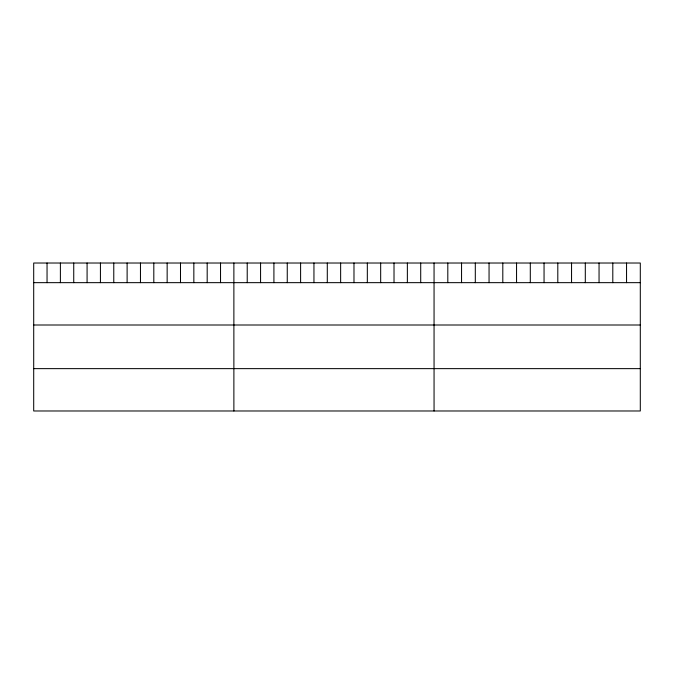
<?xml version="1.0" encoding="UTF-8"?>
<svg xmlns="http://www.w3.org/2000/svg" width="674" height="674" viewBox="0 0 674 674"><rect width="100%" height="100%" fill="white"/><g stroke="black" fill="none" stroke-linecap="round" stroke-linejoin="round"><path stroke-width="1.01" d="M640.3 282.659L640.3 410.98L33.7 410.98L33.7 263.02L640.3 263.02L640.3 282.659L33.7 282.659M33.7 325.003L640.3 325.003M33.7 368.636L640.3 368.636M626.55 263.02L626.55 282.659M612.801 263.02L612.801 282.659M599.051 263.02L599.051 282.659M585.302 263.02L585.302 282.659M571.552 263.02L571.552 282.659M557.802 263.02L557.802 282.659M544.053 263.02L544.053 282.659M530.303 263.02L530.303 282.659M516.554 263.02L516.554 282.659M502.804 263.02L502.804 282.659M489.054 263.02L489.054 282.659M475.305 263.02L475.305 282.659M461.555 263.02L461.555 282.659M447.806 263.02L447.806 282.659M434.056 263.02L434.056 410.98M420.711 263.02L420.711 282.659M407.366 263.02L407.366 282.659M394.02 263.02L394.02 282.659M380.675 263.02L380.675 282.659M367.33 263.02L367.33 282.659M353.985 263.02L353.985 282.659M340.64 263.02L340.64 282.659M327.294 263.02L327.294 282.659M313.949 263.02L313.949 282.659M300.604 263.02L300.604 282.659M287.259 263.02L287.259 282.659M273.914 263.02L273.914 282.659M260.568 263.02L260.568 282.659M247.223 263.02L247.223 282.659M233.878 263.02L233.878 410.98M220.533 263.02L220.533 282.659M207.188 263.02L207.188 282.659M193.842 263.02L193.842 282.659M180.497 263.02L180.497 282.659M167.152 263.02L167.152 282.659M153.807 263.02L153.807 282.659M140.462 263.02L140.462 282.659M127.116 263.02L127.116 282.659M113.771 263.02L113.771 282.659M100.426 263.02L100.426 282.659M87.081 263.02L87.081 282.659M73.736 263.02L73.736 282.659M60.39 263.02L60.39 282.659M47.045 263.02L47.045 282.659"/></g></svg>
